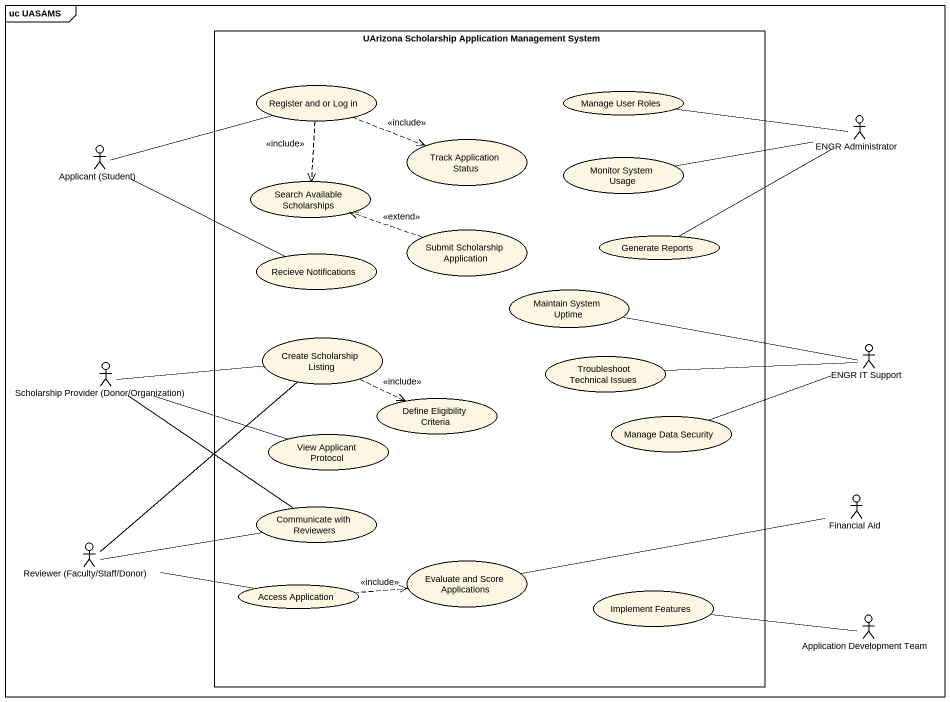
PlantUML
@startuml
mainframe uc UASAMS
rectangle "UArizona Scholarship Application Management System" as UArizona_Scholarship {
  usecase "Register and or Log in" as Register_and_or_Log_in
  usecase "Manage User Roles" as Manage_User_Roles
  usecase "Track Application Status" as Track_Application_Status
  usecase "Monitor System Usage" as Monitor_System_Usage
  usecase "Search Available Scholarships" as Search_Available
  usecase "Recieve Notifications" as Recieve_Notifications
  usecase "Submit Scholarship Application" as Submit_Scholarship
  usecase "Generate Reports" as Generate_Reports
  usecase "Maintain System Uptime" as Maintain_System_Uptime
  usecase "Create Scholarship Listing" as Create_Scholarship_Listing
  usecase "Troubleshoot Technical Issues" as Troubleshoot_Technical
  usecase "Define Eligibility Criteria" as Define_Eligibility_Criteria
  usecase "View Applicant Protocol" as View_Applicant_Protocol
  usecase "Manage Data Security" as Manage_Data_Security
  usecase "Communicate with Reviewers" as Communicate_with_Reviewers
  usecase "Evaluate and Score Applications" as Evaluate_and_Score
  usecase "Access Application" as Access_Application
  usecase "Implement Features" as Implement_Features
}
actor "ENGR Administrator" as ENGR_Administrator
actor "Applicant (Student)" as Applicant_Student
actor "Scholarship Provider (Donor/Organization)" as Scholarship_Provider_Donor
actor "ENGR IT Support" as ENGR_IT_Support
actor "Financial Aid" as Financial_Aid
actor "Reviewer (Faculty/Staff/Donor)" as Reviewer_Faculty_Staff_Donor
actor "Application Development Team" as Application_Development_Team
Register_and_or_Log_in .right.> Track_Application_Status : <<include>>
Register_and_or_Log_in ..> Search_Available : <<include>>
ENGR_Administrator -left- Manage_User_Roles
Applicant_Student -right- Register_and_or_Log_in
Applicant_Student -right- Recieve_Notifications
Monitor_System_Usage -right- ENGR_Administrator
Submit_Scholarship .left.> Search_Available : <<extend>>
Generate_Reports -right- ENGR_Administrator
Scholarship_Provider_Donor -right- Create_Scholarship_Listing
Scholarship_Provider_Donor -right- View_Applicant_Protocol
Scholarship_Provider_Donor -- Communicate_with_Reviewers
Create_Scholarship_Listing .right.> Define_Eligibility_Criteria : <<include>>
ENGR_IT_Support -left- Maintain_System_Uptime
ENGR_IT_Support -left- Troubleshoot_Technical
Manage_Data_Security -right- ENGR_IT_Support
Financial_Aid -left- Evaluate_and_Score
Reviewer_Faculty_Staff_Donor -up- Create_Scholarship_Listing
Reviewer_Faculty_Staff_Donor -right- Communicate_with_Reviewers
Access_Application -left- Reviewer_Faculty_Staff_Donor
Access_Application .right.> Evaluate_and_Score : <<include>>
Application_Development_Team -left- Implement_Features
@enduml
